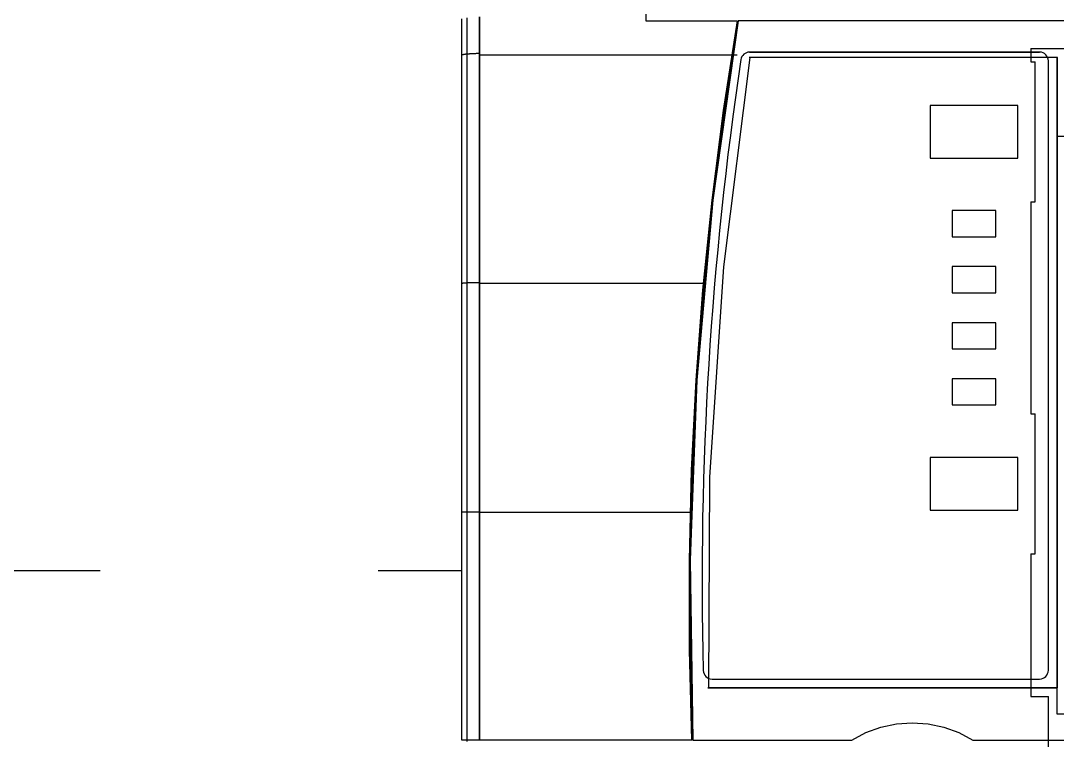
# Paper-space layout 'Sample Network Drawing - A1 Sheet' of a CAD drawing. Extents: x 49 to 806, y 22 to 564.
# Drawn here: x 382.68 to 388.6, y 235.72 to 239.83 of the extents above; entities that cross this region are included whole.
import ezdxf

# ---------------------------------------------------------------- set-up
doc = ezdxf.new("R2010")
doc.units = 0
doc.linetypes.add('HIDDEN2', pattern=[4.7625, 3.175, -1.5875])
doc.layers.add('N-EQPM-EXST', color=252, linetype='Continuous', lineweight=25)
doc.layers.add('N-SGNL-ELEC_EXST', color=252, linetype='HIDDEN2', lineweight=25)

psp = doc.layouts.new('Sample Network Drawing - A1 Sheet')

# ---------------------------------------------------------------- linework, layer by layer
at = {"layer": 'N-EQPM-EXST'}
for p, q in [((388.4522, 239.674, 2.6087), (392.6522, 239.674, 2.6087)), ((388.4522, 239.674, 2.6087), (388.4522, 239.599, 2.6087)), ((386.8434, 239.624, 2.6087), (386.8434, 239.624, 2.6087)), ((388.6022, 239.624, 2.6087), (386.8434, 239.624, 2.6087)), ((388.6022, 239.624, 2.6087), (386.8434, 239.624, 2.6087)), ((388.6022, 239.624, 2.6087), (386.8434, 239.624, 2.6087)), ((388.5022, 239.654, 2.6087), (386.8452, 239.654, 2.6087)), ((386.8452, 239.654, 2.6087), (388.5022, 239.654, 2.6087)), ((388.5522, 238.354, 2.6087), (388.5522, 239.604, 2.6087)), ((388.5522, 238.354, 2.6087), (388.5522, 239.604, 2.6087)), ((388.6022, 239.624, 2.6087), (388.6022, 239.624, 2.6087)), ((388.6022, 236.024, 2.6087), (388.6022, 239.624, 2.6087)), ((388.6022, 239.624, 2.6087), (388.6022, 236.024, 2.6087)), ((388.6022, 239.624, 2.6087), (388.6022, 239.624, 2.6087)), ((388.6022, 236.024, 2.6087), (388.6022, 239.624, 2.6087)), ((388.4522, 239.599, 2.6087), (388.4772, 239.599, 2.6087)), ((388.4772, 238.799, 2.6087), (388.4772, 239.599, 2.6087)), ((388.3772, 239.349, 2.6087), (387.8772, 239.349, 2.6087)), ((387.8772, 239.349, 2.6087), (387.8772, 239.049, 2.6087)), ((388.3772, 239.049, 2.6087), (388.3772, 239.349, 2.6087)), ((388.6022, 235.874, 2.6087), (388.6022, 239.174, 2.6087)), ((388.6022, 239.174, 2.6087), (392.5022, 239.174, 2.6087)), ((387.8772, 239.049, 2.6087), (388.3772, 239.049, 2.6087)), ((388.4522, 238.799, 2.6087), (388.4772, 238.799, 2.6087)), ((388.4522, 238.799, 2.6087), (388.4522, 238.1154, 2.6087)), ((388.2522, 238.749, 2.6087), (388.0022, 238.749, 2.6087)), ((388.0022, 238.749, 2.6087), (388.0022, 238.599, 2.6087)), ((388.2522, 238.599, 2.6087), (388.2522, 238.749, 2.6087)), ((388.0022, 238.599, 2.6087), (388.2522, 238.599, 2.6087)), ((388.2522, 238.429, 2.6087), (388.0022, 238.429, 2.6087)), ((388.0022, 238.429, 2.6087), (388.0022, 238.279, 2.6087)), ((388.2522, 238.279, 2.6087), (388.2522, 238.429, 2.6087)), ((388.5522, 236.124, 2.6087), (388.5522, 238.354, 2.6087)), ((388.5522, 236.124, 2.6087), (388.5522, 238.354, 2.6087)), ((388.0022, 238.279, 2.6087), (388.2522, 238.279, 2.6087)), ((388.2522, 238.109, 2.6087), (388.0022, 238.109, 2.6087)), ((388.0022, 238.109, 2.6087), (388.0022, 237.959, 2.6087)), ((388.2522, 237.959, 2.6087), (388.2522, 238.109, 2.6087)), ((388.4522, 238.1154, 2.6087), (388.4522, 237.589, 2.6087)), ((388.0022, 237.959, 2.6087), (388.2522, 237.959, 2.6087)), ((388.2522, 237.789, 2.6087), (388.0022, 237.789, 2.6087)), ((388.0022, 237.789, 2.6087), (388.0022, 237.639, 2.6087)), ((388.2522, 237.639, 2.6087), (388.2522, 237.789, 2.6087)), ((388.0022, 237.639, 2.6087), (388.2522, 237.639, 2.6087)), ((388.4522, 237.589, 2.6087), (388.4772, 237.589, 2.6087)), ((388.4772, 236.789, 2.6087), (388.4772, 237.589, 2.6087)), ((388.3772, 237.339, 2.6087), (387.8772, 237.339, 2.6087)), ((387.8772, 237.339, 2.6087), (387.8772, 237.039, 2.6087)), ((388.3772, 237.039, 2.6087), (388.3772, 237.339, 2.6087)), ((387.8772, 237.039, 2.6087), (388.3772, 237.039, 2.6087)), ((388.4522, 236.789, 2.6087), (388.4522, 235.974, 2.6087)), ((388.4522, 236.789, 2.6087), (388.4772, 236.789, 2.6087)), ((386.6308, 236.074, 2.6087), (386.8022, 236.074, 2.6087)), ((386.6308, 236.074, 2.6087), (386.8022, 236.074, 2.6087)), ((386.8022, 236.074, 2.6087), (388.5022, 236.074, 2.6087)), ((386.8022, 236.074, 2.6087), (388.5022, 236.074, 2.6087)), ((386.6068, 236.024, 2.6087), (388.6022, 236.024, 2.6087)), ((388.6022, 236.024, 2.6087), (386.6068, 236.024, 2.6087)), ((386.6068, 236.024, 2.6087), (386.6068, 236.024, 2.6087)), ((386.6068, 236.024, 2.6087), (388.6022, 236.024, 2.6087)), ((388.6022, 236.024, 2.6087), (388.6022, 236.024, 2.6087)), ((388.6022, 236.024, 2.6087), (388.6022, 236.024, 2.6087)), ((388.4522, 235.974, 2.6087), (388.5522, 235.974, 2.6087)), ((388.5522, 233.474, 2.6087), (388.5522, 235.974, 2.6087)), ((392.5022, 235.874, 2.6087), (388.6022, 235.874, 2.6087))]:
    psp.add_line(p, q, dxfattribs=at)
at = {"layer": 'N-EQPM-EXST', "elevation": 2.6087, "flags": 128}
for points in [[(386.2518, 239.9441), (386.2518, 239.8333), (386.775, 239.8333), (386.6303, 238.808), (386.5392, 237.7803), (386.501, 236.7522), (386.5158, 235.7245), (385.3029, 235.7245), (385.3029, 235.8333), (385.3029, 235.9422), (385.3029, 236.051), (385.3029, 236.1598), (385.3029, 236.2686), (385.3029, 236.3775), (385.3029, 236.4863), (385.3029, 236.5951), (385.3029, 236.704), (385.3029, 236.8128), (385.3029, 236.9216), (385.3029, 237.03), (385.3029, 237.1388), (385.3029, 237.2476), (385.3029, 237.3565), (385.3029, 237.4653), (385.3029, 237.5741), (385.3029, 237.683), (385.3029, 237.7918), (385.3029, 237.9006), (385.3029, 238.0095), (385.3029, 238.1178), (385.3029, 238.2266), (385.3029, 238.3355), (385.3029, 238.4438), (385.3029, 238.5527), (385.3029, 238.6615), (385.3029, 238.7698), (385.3029, 238.8787), (385.3029, 238.987), (385.3029, 239.0959), (385.3029, 239.2042), (385.3029, 239.3126), (385.3029, 239.4214), (385.3029, 239.5297), (385.3029, 239.6381), (385.3029, 239.7464), (385.3029, 239.8548)], [(385.3021, 239.8548), (385.3021, 239.7464), (385.3021, 239.6381), (385.3021, 239.5297), (385.3021, 239.4214), (385.3021, 239.3126), (385.3021, 239.2042), (385.3021, 239.0959), (385.3021, 238.987), (385.3021, 238.8787), (385.3021, 238.7698), (385.3021, 238.6615), (385.3021, 238.5527), (385.3021, 238.4438), (385.3021, 238.3355), (385.3021, 238.2266), (385.3021, 238.1178), (385.3021, 238.0095), (385.3021, 237.9006), (385.3021, 237.7918), (385.3021, 237.683), (385.3021, 237.5741), (385.3021, 237.4653), (385.3021, 237.3565), (385.3021, 237.2476), (385.3021, 237.1388), (385.3021, 237.03), (385.3021, 236.9216), (385.3021, 236.8128), (385.3021, 236.704), (385.3021, 236.5951), (385.3021, 236.4863), (385.3021, 236.3775), (385.3021, 236.2686), (385.3021, 236.1598), (385.3021, 236.051), (385.3021, 235.9422), (385.3021, 235.8333), (385.3021, 235.7245), (385.271, 235.7245), (385.2433, 235.7245), (385.2209, 235.7245), (385.2071, 235.7245), (385.2018, 235.7245), (385.2018, 235.8328), (385.2018, 235.9417), (385.2018, 236.05), (385.2018, 236.1584), (385.2018, 236.2672), (385.2018, 236.3756), (385.2018, 236.4844), (385.2018, 236.5928), (385.2018, 236.7016), (385.2018, 236.8099), (385.2018, 236.9188), (385.2018, 237.0271), (385.2018, 237.1355), (385.2018, 237.2443), (385.2018, 237.3527), (385.2018, 237.4615), (385.2018, 237.5698), (385.2018, 237.6782), (385.2018, 237.787), (385.2018, 237.8954), (385.2018, 238.0037), (385.2018, 238.1121), (385.2018, 238.2209), (385.2018, 238.3293), (385.2018, 238.4376), (385.2018, 238.546), (385.2018, 238.6543), (385.2018, 238.7627), (385.2018, 238.871), (385.2018, 238.9794), (385.2018, 239.0877), (385.2018, 239.1961), (385.2018, 239.304), (385.2018, 239.4123), (385.2018, 239.5207), (385.2018, 239.6285), (385.2018, 239.7369), (385.2018, 239.8448)], [(385.2314, 235.7169), (385.2314, 235.8257), (385.2314, 235.9345), (385.2314, 236.0433), (385.2314, 236.1522), (385.2314, 236.2615), (385.2314, 236.3703), (385.2314, 236.4791), (385.2314, 236.588), (385.2314, 236.6968), (385.2314, 236.8056), (385.2314, 236.9145), (385.2314, 237.0238), (385.2314, 237.1326), (385.2314, 237.2414), (385.2314, 237.3503), (385.2314, 237.4591), (385.2314, 237.5679), (385.2314, 237.6768), (385.2314, 237.7856), (385.2314, 237.8944), (385.2314, 238.0033), (385.2314, 238.1121), (385.2314, 238.2209), (385.2314, 238.3297), (385.2314, 238.4386), (385.2314, 238.5474), (385.2314, 238.6558), (385.2314, 238.7646), (385.2314, 238.8734), (385.2314, 238.9818), (385.2314, 239.0906), (385.2314, 239.1994), (385.2314, 239.3078), (385.2314, 239.4161), (385.2314, 239.525), (385.2314, 239.6333), (385.2314, 239.7417), (385.2314, 239.8505)], [(394.4894, 239.8333), (386.7798, 239.8333), (386.635, 238.8078), (386.5441, 237.7799), (386.5059, 236.7519), (386.5204, 235.7246), (387.429, 235.7246), (387.5096, 235.7676), (387.595, 235.7991), (387.6841, 235.8179), (387.775, 235.8246), (387.8653, 235.8179), (387.9544, 235.7991), (388.0399, 235.7676), (388.1211, 235.7246), (388.7036, 235.7246)], [(385.3021, 239.6453), (385.2987, 239.6453), (385.2954, 239.6453), (385.2925, 239.6453), (385.2892, 239.6453), (385.2863, 239.6453), (385.283, 239.6453), (385.2801, 239.6448), (385.2772, 239.6448), (385.2739, 239.6448), (385.271, 239.6448), (385.2682, 239.6448), (385.2653, 239.6448), (385.2624, 239.6443), (385.2596, 239.6443), (385.2567, 239.6443), (385.2538, 239.6443), (385.251, 239.6438), (385.2486, 239.6438), (385.2457, 239.6438), (385.2433, 239.6433), (385.2405, 239.6433), (385.2381, 239.6433), (385.2357, 239.6429), (385.2333, 239.6429), (385.2314, 239.6424), (385.229, 239.6424), (385.2271, 239.6424), (385.2247, 239.6419), (385.2228, 239.6419), (385.2209, 239.6414), (385.2195, 239.6414), (385.2176, 239.641), (385.2161, 239.641), (385.2142, 239.6405), (385.2128, 239.6405), (385.2114, 239.64), (385.2104, 239.64), (385.209, 239.6395), (385.208, 239.6395), (385.2071, 239.639), (385.2061, 239.639), (385.2052, 239.6386), (385.2042, 239.6381), (385.2037, 239.6381), (385.2033, 239.6376), (385.2028, 239.6376), (385.2023, 239.6371), (385.2018, 239.6367), (385.2018, 239.6362)], [(386.775, 239.6367), (385.3029, 239.6367)], [(388.6042, 239.6242), (386.8471, 239.6242), (386.6956, 238.4278), (386.6168, 237.2265), (386.6107, 236.0246), (388.6042, 236.0246)], [(385.3021, 238.3374), (385.2992, 238.3374), (385.2963, 238.3374), (385.2935, 238.3374), (385.2911, 238.3374), (385.2882, 238.3374), (385.2854, 238.3374), (385.283, 238.3374), (385.2801, 238.3374), (385.2772, 238.3374), (385.2748, 238.3374), (385.272, 238.3369), (385.2696, 238.3369), (385.2667, 238.3369), (385.2643, 238.3369), (385.262, 238.3369), (385.2591, 238.3369), (385.2567, 238.3369), (385.2543, 238.3369), (385.2519, 238.3369), (385.2496, 238.3364), (385.2472, 238.3364), (385.2448, 238.3364), (385.2429, 238.3364), (385.2405, 238.3364), (385.2386, 238.3364), (385.2362, 238.3359), (385.2343, 238.3359), (385.2324, 238.3359), (385.2305, 238.3359), (385.2285, 238.3359), (385.2266, 238.3355), (385.2247, 238.3355), (385.2228, 238.3355), (385.2214, 238.3355), (385.22, 238.335), (385.218, 238.335), (385.2166, 238.335), (385.2152, 238.335), (385.2142, 238.3345), (385.2128, 238.3345), (385.2114, 238.3345), (385.2104, 238.3345), (385.2095, 238.334), (385.2085, 238.334), (385.2075, 238.334), (385.2066, 238.3336), (385.2056, 238.3336), (385.2052, 238.3336), (385.2042, 238.3336), (385.2037, 238.3331), (385.2033, 238.3331), (385.2028, 238.3331), (385.2028, 238.3326), (385.2023, 238.3326), (385.2018, 238.3326), (385.2018, 238.3321)], [(386.5929, 238.3321), (385.3029, 238.3321)], [(385.3021, 237.0271), (385.2997, 237.0271), (385.2978, 237.0271), (385.2959, 237.0271), (385.2939, 237.0271), (385.292, 237.0271), (385.2901, 237.0271), (385.2882, 237.0271), (385.2858, 237.0271), (385.2839, 237.0271), (385.282, 237.0271), (385.2801, 237.0271), (385.2782, 237.0271), (385.2763, 237.0271), (385.2744, 237.0271), (385.2725, 237.0271), (385.2706, 237.0271), (385.2686, 237.0271), (385.2667, 237.0271), (385.2648, 237.0271), (385.2634, 237.0271), (385.2615, 237.0271), (385.2596, 237.0271), (385.2577, 237.0271), (385.2562, 237.0271), (385.2543, 237.0271), (385.2524, 237.0271), (385.251, 237.0271), (385.2491, 237.0266), (385.2476, 237.0266), (385.2457, 237.0266), (385.2443, 237.0266), (385.2424, 237.0266), (385.241, 237.0266), (385.2395, 237.0266), (385.2376, 237.0266), (385.2362, 237.0266), (385.2348, 237.0266), (385.2333, 237.0266), (385.2319, 237.0266), (385.2305, 237.0266), (385.229, 237.0266), (385.2276, 237.0266), (385.2266, 237.0266), (385.2252, 237.0266), (385.2238, 237.0266), (385.2228, 237.0266), (385.2214, 237.0266), (385.2204, 237.0266), (385.2195, 237.0266), (385.218, 237.0266), (385.2171, 237.0266), (385.2161, 237.0262), (385.2152, 237.0262), (385.2142, 237.0262), (385.2133, 237.0262), (385.2123, 237.0262), (385.2114, 237.0262), (385.2104, 237.0262), (385.2099, 237.0262), (385.209, 237.0262), (385.2085, 237.0262), (385.2075, 237.0262), (385.2071, 237.0262), (385.2066, 237.0262), (385.2056, 237.0262), (385.2052, 237.0262), (385.2047, 237.0262), (385.2042, 237.0262), (385.2037, 237.0262), (385.2037, 237.0257), (385.2033, 237.0257), (385.2028, 237.0257), (385.2023, 237.0257), (385.2018, 237.0257)], [(386.516, 237.0257), (385.3029, 237.0257)]]:
    psp.add_lwpolyline(points, dxfattribs=at)
psp.add_lwpolyline([(386.776, 239.8334), (386.6968, 239.3211), (386.6312, 238.8081), (386.5788, 238.2942), (386.54, 237.78), (386.5143, 237.2658), (386.5019, 236.752), (386.5027, 236.2378), (386.5162, 235.7244), (386.5027, 236.2378), (386.5019, 236.7517), (386.5143, 237.2658), (386.54, 237.78), (386.5788, 238.2942), (386.6312, 238.8081), (386.6968, 239.3211)], close=True, dxfattribs=at)
at = {"layer": 'N-EQPM-EXST'}
for centre, radius, start, end in [((406.5741, 236.6422, 2.6087), 20, 171.46226, 181.48844), ((406.5741, 236.6422, 2.6087), 20, 171.46226, 181.48844), ((386.8452, 239.604, 2.6087), 0.05, 90, 171.46226), ((386.8452, 239.604, 2.6087), 0.05, 90, 171.46226), ((388.5022, 239.604, 2.6087), 0.05, 0, 90), ((388.5022, 239.604, 2.6087), 0.05, 0, 90), ((386.6308, 236.124, 2.6087), 0.05, 181.48844, 270), ((386.6308, 236.124, 2.6087), 0.05, 181.48844, 270), ((388.5022, 236.124, 2.6087), 0.05, 270, 0), ((388.5022, 236.124, 2.6087), 0.05, 270, 0)]:
    psp.add_arc(centre, radius, start, end, dxfattribs=at)
at = {"layer": 'N-SGNL-ELEC_EXST'}
psp.add_line((322.8099, 236.6936), (385.2018, 236.6936), dxfattribs=at)

doc.saveas('drawing.dxf')
